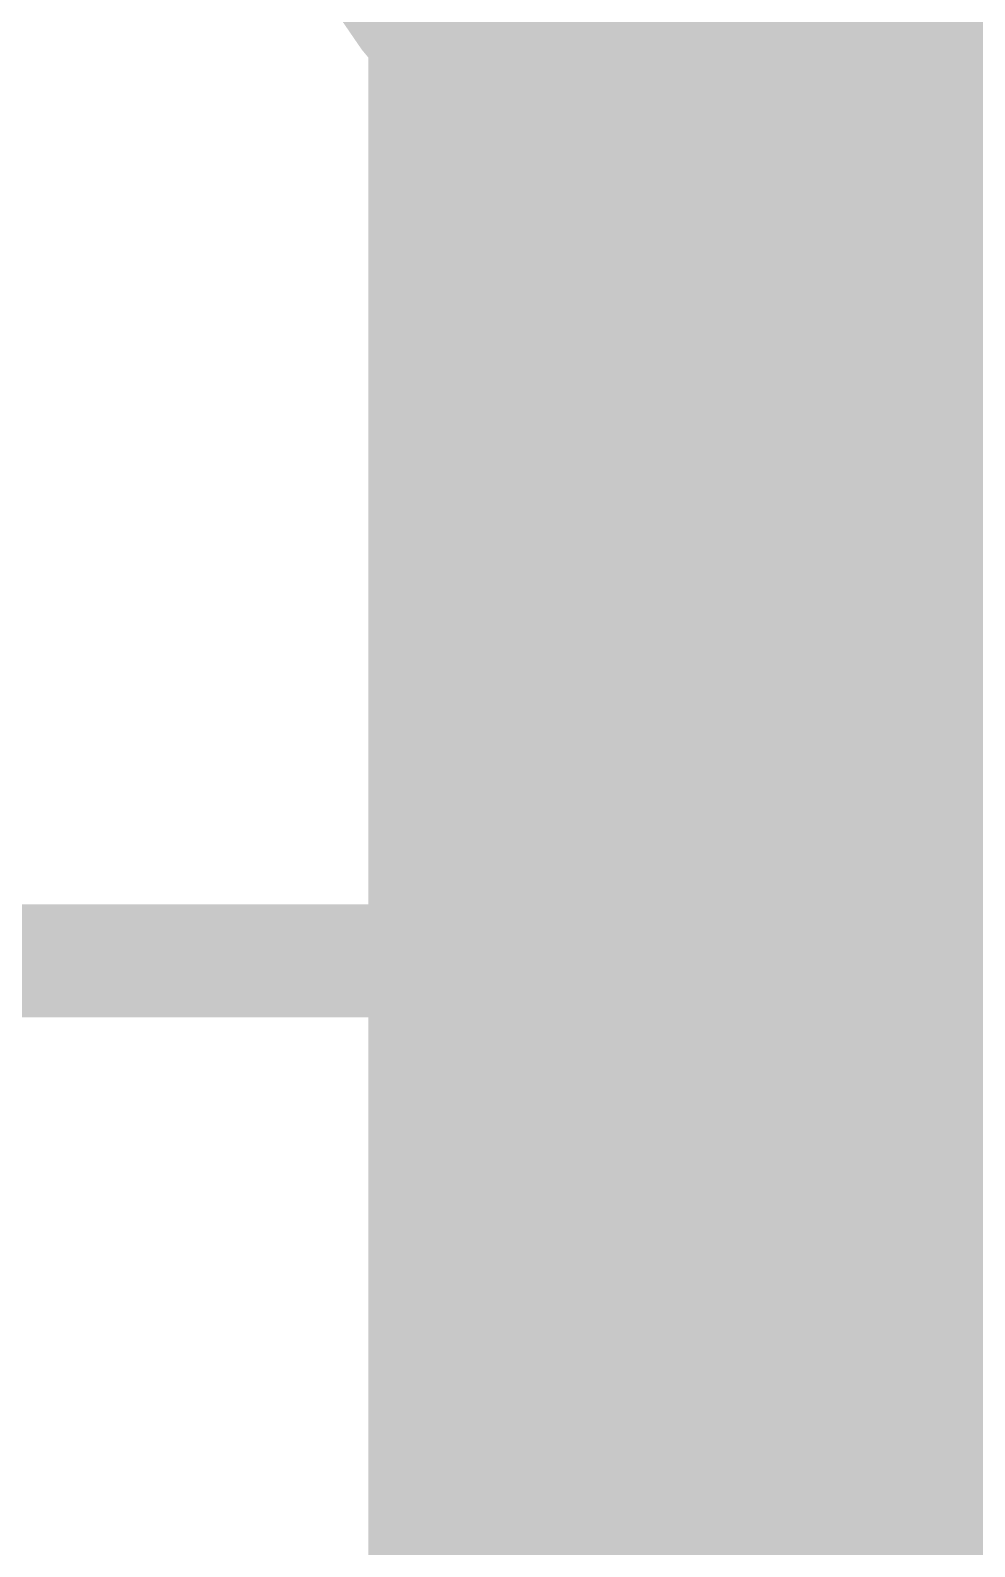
# Model space of a CAD drawing. Header units: inches. Extents: x -2 to 289, y -4 to 187.
# Drawn here: x 108.201 to 110.325, y 8.134 to 11.545 of the extents above; entities that cross this region are included whole.
import ezdxf

# ---------------------------------------------------------------- set-up
doc = ezdxf.new("R2010")
doc.units = ezdxf.units.IN
for name, color, linetype in [('Bottom Layer', 5, 'Continuous'), ('Bottom Overlay', 54, 'Continuous'), ('Drill Drawing', 1, 'Continuous'), ('Layer 1', 16, 'Continuous'), ('Layer 2', 76, 'Continuous'), ('Top Layer', 1, 'Continuous'), ('Via Holes', 16, 'Continuous')]:
    doc.layers.add(name, color=color, linetype=linetype)

# ---------------------------------------------------------------- blocks, each defined once
blk = doc.blocks.new('RES_2512_B_116')
at = {"layer": 'Bottom Overlay', "const_width": 0.254}
blk.add_lwpolyline([(4.2366, 1.8542), (-4.2418, 1.8542)], dxfattribs=at)

msp = doc.modelspace()

# ---------------------------------------------------------------- hatches: boundary and pattern name
at = {"layer": 'Bottom Layer'}
h = msp.add_hatch(color=5, dxfattribs=at)
edge = h.paths.add_edge_path()
edge.add_arc((109.8488, 9.9884), 0.3, 0, 360)
h = msp.add_hatch(color=5, dxfattribs=at)
edge = h.paths.add_edge_path()
edge.add_arc((109.8488, 8.7884), 0.3, 0, 360)
at = {"layer": 'Layer 1'}
h = msp.add_hatch(color=16, dxfattribs=at)
edge = h.paths.add_edge_path()
edge.add_arc((109.8488, 9.9884), 0.3, 0, 360)
h = msp.add_hatch(color=16, dxfattribs=at)
edge = h.paths.add_edge_path()
edge.add_arc((109.8488, 8.7884), 0.3, 0, 360)
at = {"layer": 'Layer 2'}
h = msp.add_hatch(color=76, dxfattribs=at)
h.paths.add_polyline_path([(128.9711, 22.9225), (129.1564, 22.8457), (129.3232, 22.7343), (129.429, 22.6285), (129.429, 22.6285), (129.4651, 22.5924), (129.4934, 22.55), (129.4934, 22.55), (129.5765, 22.4256), (129.6533, 22.2403), (129.6824, 22.0936), (129.6824, 22.0936), (129.6924, 22.0436), (129.6924, 21.9926), (129.6924, 21.9926), (129.6924, 21.9433), (129.6924, 0.5375), (129.6924, 0.5375), (129.6924, 0.3991), (129.6384, 0.1276), (129.5324, -0.1282), (129.3786, -0.3584), (129.1829, -0.5542), (128.9527, -0.708), (128.6969, -0.8139), (128.6469, -0.8239), (128.6469, -0.8239), (128.4254, -0.8679), (128.2869, -0.8679), (110.0382, -0.8679), (110.0382, -0.8679), (110.0315, -0.8681), (110.0315, -0.8681), (109.9858, -0.8693), (109.9858, -0.8693), (109.9348, -0.8706), (109.731, -0.8356), (109.5379, -0.7614), (109.4154, -0.6841), (109.4154, -0.6841), (109.363, -0.651), (109.213, -0.5086), (109.0936, -0.3397), (109.0095, -0.1508), (108.9639, 0.051), (108.9612, 0.1544), (108.9612, 1.8292), (109.139, 1.9255), (109.2246, 1.89), (109.3945, 1.89), (109.5514, 1.955), (109.6715, 2.0751), (109.7365, 2.2321), (109.7365, 2.4019), (109.6715, 2.5589), (109.5514, 2.679), (109.3945, 2.744), (109.2246, 2.744), (109.139, 2.7085), (108.9612, 2.8048), (108.9612, 12.2018), (113.114, 12.2018), (113.114, 10.795), (113.114, 4.7713), (113.114, 4.7713), (113.1182, 4.6818), (113.153, 4.5064), (113.2214, 4.3411), (113.3208, 4.1925), (113.4474, 4.0661), (113.5964, 3.9671), (113.7618, 3.8991), (113.9373, 3.8648), (114.0268, 3.8608), (122.6562, 3.8608), (122.8077, 3.8682), (123.1049, 3.9274), (123.3378, 4.0238), (123.3378, 4.0238), (123.3849, 4.0433), (123.4273, 4.0717), (123.4273, 4.0717), (123.5945, 4.1834), (123.5945, 4.1834), (123.6369, 4.2117), (123.8512, 4.426), (123.8795, 4.4684), (123.8795, 4.4684), (123.9912, 4.6356), (123.9912, 4.6356), (124.0195, 4.678), (124.1355, 4.958), (124.1946, 5.2552), (124.2021, 5.4067), (124.2021, 17.9109), (124.2021, 17.9109), (124.1919, 18.0142), (124.1675, 18.0731), (124.1675, 18.0731), (124.1662, 18.0764), (124.1129, 18.2051), (123.9668, 18.3512), (123.7759, 18.4302), (123.6996, 18.4377), (123.6996, 18.4377), (123.6981, 18.4379), (123.6981, 18.4379), (123.6726, 18.4404), (123.6472, 18.4404), (123.6471, 18.4404), (121.543, 18.4404), (121.4515, 18.4586), (121.4515, 18.4586), (121.4014, 18.4686), (121.2681, 18.5238), (121.1481, 18.604), (121.046, 18.7061), (120.9658, 18.8261), (120.9105, 18.9595), (120.9006, 19.0095), (120.9006, 19.0095), (120.8824, 19.101), (120.8824, 22.1407), (120.8923, 22.1907), (120.8923, 22.1907), (120.9174, 22.3166), (120.986, 22.4823), (121.0857, 22.6315), (121.206, 22.7518), (121.2271, 22.768), (121.2715, 22.7977), (121.2715, 22.7977), (121.2715, 22.7977), (121.3617, 22.858), (121.4088, 22.8775), (121.4088, 22.8775), (121.5274, 22.9266), (121.7033, 22.9616), (121.793, 22.9616), (128.6741, 22.9616), (128.7744, 22.9616)])
h.paths.add_polyline_path([(125.7653, 15.7305), (125.5954, 15.7305), (125.4385, 15.6655), (125.3184, 15.5454), (125.2534, 15.3884), (125.2534, 15.2186), (125.3184, 15.0616), (125.4385, 14.9415), (125.5954, 14.8765), (125.7653, 14.8765), (125.9222, 14.9415), (126.0423, 15.0616), (126.1074, 15.2186), (126.1074, 15.3884), (126.0423, 15.5454), (125.9222, 15.6655)], flags=0)
h.paths.add_polyline_path([(127.7199, 14.9685), (127.5501, 14.9685), (127.3931, 14.9035), (127.273, 14.7834), (127.208, 14.6264), (127.208, 14.4566), (127.273, 14.2996), (127.3931, 14.1795), (127.5501, 14.1145), (127.7199, 14.1145), (127.8769, 14.1795), (127.997, 14.2996), (128.062, 14.4566), (128.062, 14.6264), (127.997, 14.7834), (127.8769, 14.9035)], flags=0)
h = msp.add_hatch(color=76, dxfattribs=at)
edge = h.paths.add_edge_path()
edge.add_arc((109.8488, 9.9884), 0.3, 0, 360)
h = msp.add_hatch(color=76, dxfattribs=at)
edge = h.paths.add_edge_path()
edge.add_arc((109.8488, 8.7884), 0.3, 0, 360)
at = {"layer": 'Top Layer'}
msp.add_hatch(color=1, dxfattribs=at).paths.add_polyline_path([(112.9896, 11.1427), (113.0703, 11.062), (113.114, 10.9565), (113.114, 10.8994), (113.114, 7.585), (109.579, 7.585), (109.4143, 7.6532), (109.2882, 7.7793), (109.22, 7.944), (109.22, 8.0331), (109.22, 10.795), (109.22, 10.8729), (109.2796, 11.0167), (109.3897, 11.1268), (109.5335, 11.1864), (112.8841, 11.1864)])
h = msp.add_hatch(color=1, dxfattribs=at)
edge = h.paths.add_edge_path()
edge.add_arc((109.8488, 9.9884), 0.3, 0, 360)
h = msp.add_hatch(color=1, dxfattribs=at)
edge = h.paths.add_edge_path()
edge.add_arc((109.8488, 8.7884), 0.3, 0, 360)
at = {"layer": 'Via Holes'}
h = msp.add_hatch(color=7, dxfattribs=at)
edge = h.paths.add_edge_path()
edge.add_arc((109.8488, 9.9884), 0.15, 0, 360)
h = msp.add_hatch(color=7, dxfattribs=at)
edge = h.paths.add_edge_path()
edge.add_arc((109.8488, 8.7884), 0.15, 0, 360)

# ---------------------------------------------------------------- linework, layer by layer
at = {"layer": 'Bottom Layer', "const_width": 0.381}
msp.add_lwpolyline([(109.7216, 11.3063, -0.414214), (108.9406, 12.0873)], format="xyb", dxfattribs=at)
msp.add_lwpolyline([(109.7216, 11.3063), (112.5543, 11.3063)], dxfattribs=at)
at = {"layer": 'Bottom Layer', "const_width": 0.1905}
msp.add_lwpolyline([(109.6263, 11.3063, 1), (109.8168, 11.3063, 1)], format="xyb", close=True, dxfattribs=at)
msp.add_lwpolyline([(109.6263, 11.3063, 1), (109.8168, 11.3063, 1)], format="xyb", close=True, dxfattribs=at)
at = {"layer": 'Drill Drawing', "const_width": 0.0508}
for points in [[(109.5948, 10.2424), (109.8488, 10.1154)], [(109.5948, 10.2424), (109.7218, 9.9884)], [(109.8488, 10.1154), (110.1028, 10.2424)], [(109.9758, 9.9884), (110.1028, 10.2424)], [(109.6964, 10.1408), (109.8488, 10.0646)], [(109.6964, 10.1408), (109.7726, 9.9884)], [(109.8488, 10.0646), (110.0012, 10.1408)], [(109.925, 9.9884), (110.0012, 10.1408)], [(109.5948, 9.7344), (109.7218, 9.9884)], [(109.6964, 9.836), (109.7726, 9.9884)], [(109.925, 9.9884), (110.0012, 9.836)], [(109.9758, 9.9884), (110.1028, 9.7344)], [(109.6964, 9.836), (109.8488, 9.9122)], [(109.8488, 9.9122), (110.0012, 9.836)], [(109.5948, 9.7344), (109.8488, 9.8614)], [(109.8488, 9.8614), (110.1028, 9.7344)], [(109.5948, 9.0424), (109.8488, 8.9154)], [(109.5948, 9.0424), (109.7218, 8.7884)], [(109.8488, 8.9154), (110.1028, 9.0424)], [(109.9758, 8.7884), (110.1028, 9.0424)], [(109.6964, 8.9408), (109.8488, 8.8646)], [(109.6964, 8.9408), (109.7726, 8.7884)], [(109.8488, 8.8646), (110.0012, 8.9408)], [(109.925, 8.7884), (110.0012, 8.9408)], [(109.5948, 8.5344), (109.7218, 8.7884)], [(109.6964, 8.636), (109.7726, 8.7884)], [(109.925, 8.7884), (110.0012, 8.636)], [(109.9758, 8.7884), (110.1028, 8.5344)], [(109.6964, 8.636), (109.8488, 8.7122)], [(109.8488, 8.7122), (110.0012, 8.636)], [(109.5948, 8.5344), (109.8488, 8.6614)], [(109.8488, 8.6614), (110.1028, 8.5344)]]:
    msp.add_lwpolyline(points, dxfattribs=at)
at = {"layer": 'Drill Drawing', "const_width": 0.0254}
for points in [[(109.5821, 10.2424, 1), (109.6075, 10.2424, 1)], [(109.5821, 10.2424, 1), (109.6075, 10.2424, 1)], [(110.0901, 10.2424, 1), (110.1155, 10.2424, 1)], [(110.0901, 10.2424, 1), (110.1155, 10.2424, 1)], [(109.6837, 10.1408, 1), (109.7091, 10.1408, 1)], [(109.6837, 10.1408, 1), (109.7091, 10.1408, 1)], [(109.9885, 10.1408, 1), (110.0139, 10.1408, 1)], [(109.9885, 10.1408, 1), (110.0139, 10.1408, 1)], [(109.8361, 10.1154, 1), (109.8615, 10.1154, 1)], [(109.8361, 10.1154, 1), (109.8615, 10.1154, 1)], [(109.8361, 10.0646, 1), (109.8615, 10.0646, 1)], [(109.8361, 10.0646, 1), (109.8615, 10.0646, 1)], [(109.7091, 9.9884, 1), (109.7345, 9.9884, 1)], [(109.7091, 9.9884, 1), (109.7345, 9.9884, 1)], [(109.7599, 9.9884, 1), (109.7853, 9.9884, 1)], [(109.7599, 9.9884, 1), (109.7853, 9.9884, 1)], [(109.9123, 9.9884, 1), (109.9377, 9.9884, 1)], [(109.9123, 9.9884, 1), (109.9377, 9.9884, 1)], [(109.9631, 9.9884, 1), (109.9885, 9.9884, 1)], [(109.9631, 9.9884, 1), (109.9885, 9.9884, 1)], [(109.8361, 9.9122, 1), (109.8615, 9.9122, 1)], [(109.8361, 9.9122, 1), (109.8615, 9.9122, 1)], [(109.6837, 9.836, 1), (109.7091, 9.836, 1)], [(109.6837, 9.836, 1), (109.7091, 9.836, 1)], [(109.8361, 9.8614, 1), (109.8615, 9.8614, 1)], [(109.8361, 9.8614, 1), (109.8615, 9.8614, 1)], [(109.9885, 9.836, 1), (110.0139, 9.836, 1)], [(109.9885, 9.836, 1), (110.0139, 9.836, 1)], [(109.5821, 9.7344, 1), (109.6075, 9.7344, 1)], [(109.5821, 9.7344, 1), (109.6075, 9.7344, 1)], [(110.0901, 9.7344, 1), (110.1155, 9.7344, 1)], [(110.0901, 9.7344, 1), (110.1155, 9.7344, 1)], [(109.5821, 9.0424, 1), (109.6075, 9.0424, 1)], [(109.5821, 9.0424, 1), (109.6075, 9.0424, 1)], [(110.0901, 9.0424, 1), (110.1155, 9.0424, 1)], [(110.0901, 9.0424, 1), (110.1155, 9.0424, 1)], [(109.6837, 8.9408, 1), (109.7091, 8.9408, 1)], [(109.6837, 8.9408, 1), (109.7091, 8.9408, 1)], [(109.8361, 8.9154, 1), (109.8615, 8.9154, 1)], [(109.8361, 8.9154, 1), (109.8615, 8.9154, 1)], [(109.9885, 8.9408, 1), (110.0139, 8.9408, 1)], [(109.9885, 8.9408, 1), (110.0139, 8.9408, 1)], [(109.8361, 8.8646, 1), (109.8615, 8.8646, 1)], [(109.8361, 8.8646, 1), (109.8615, 8.8646, 1)], [(109.7091, 8.7884, 1), (109.7345, 8.7884, 1)], [(109.7091, 8.7884, 1), (109.7345, 8.7884, 1)], [(109.7599, 8.7884, 1), (109.7853, 8.7884, 1)], [(109.7599, 8.7884, 1), (109.7853, 8.7884, 1)], [(109.9123, 8.7884, 1), (109.9377, 8.7884, 1)], [(109.9123, 8.7884, 1), (109.9377, 8.7884, 1)], [(109.9631, 8.7884, 1), (109.9885, 8.7884, 1)], [(109.9631, 8.7884, 1), (109.9885, 8.7884, 1)], [(109.8361, 8.7122, 1), (109.8615, 8.7122, 1)], [(109.8361, 8.7122, 1), (109.8615, 8.7122, 1)], [(109.8361, 8.6614, 1), (109.8615, 8.6614, 1)], [(109.8361, 8.6614, 1), (109.8615, 8.6614, 1)], [(109.6837, 8.636, 1), (109.7091, 8.636, 1)], [(109.6837, 8.636, 1), (109.7091, 8.636, 1)], [(109.9885, 8.636, 1), (110.0139, 8.636, 1)], [(109.9885, 8.636, 1), (110.0139, 8.636, 1)], [(109.5821, 8.5344, 1), (109.6075, 8.5344, 1)], [(109.5821, 8.5344, 1), (109.6075, 8.5344, 1)], [(110.0901, 8.5344, 1), (110.1155, 8.5344, 1)], [(110.0901, 8.5344, 1), (110.1155, 8.5344, 1)]]:
    msp.add_lwpolyline(points, format="xyb", close=True, dxfattribs=at)

# ---------------------------------------------------------------- block references
at = {"rotation": 180}
msp.add_blockref('RES_2512_B_116', (109.3043, 11.3063), dxfattribs=at)

doc.saveas('drawing.dxf')
